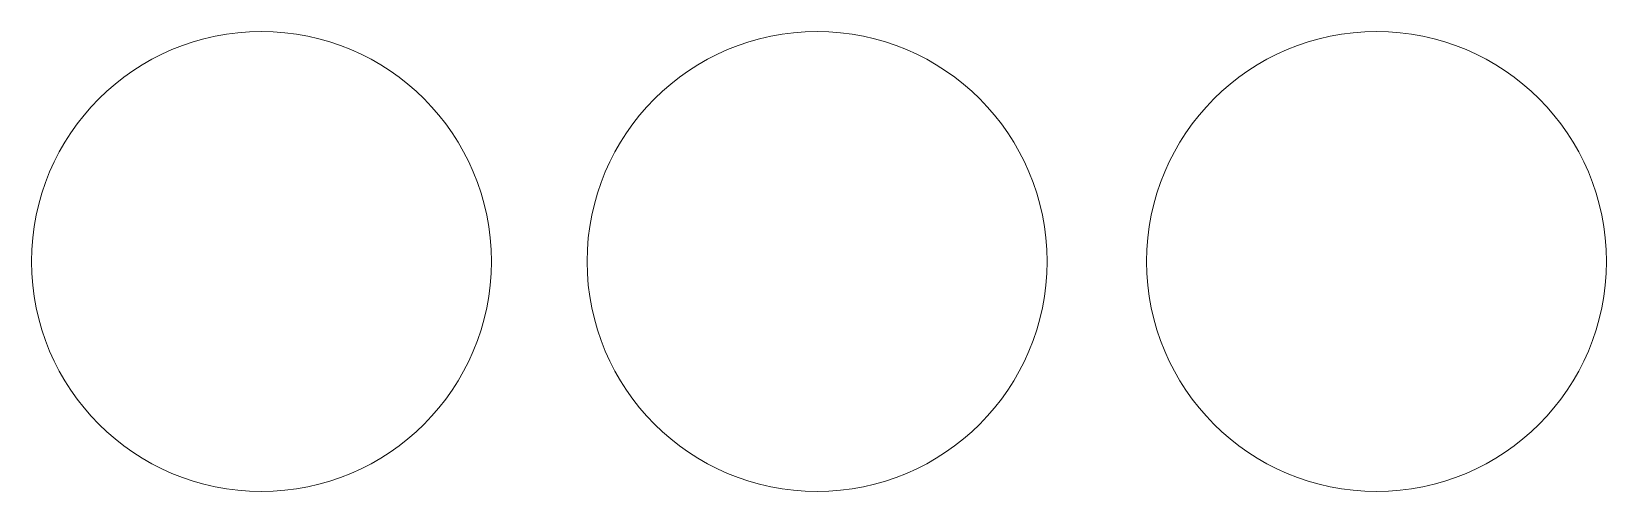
# Model space of a CAD drawing. Header units: millimetres. Extents: x -2444 to 3336, y -980 to 1690.
# Drawn here: x -177.4 to 23.5, y -811 to -752.3 of the extents above; entities that cross this region are included whole.
import ezdxf

# ---------------------------------------------------------------- set-up
doc = ezdxf.new("R2010")
doc.units = ezdxf.units.MM
doc.header["$MEASUREMENT"] = 0
doc.layers.add('Camada 1', color=7, linetype='Continuous')

msp = doc.modelspace()

# ---------------------------------------------------------------- linework, layer by layer
at = {"layer": 'Camada 1', "color": 250, "lineweight": 9}
for points in [[(-177.3783, -781.6246), (-177.3783, -797.8213), (-164.2482, -810.9514), (-148.0514, -810.9514), (-148.0514, -810.9514), (-131.8545, -810.9515), (-118.7244, -797.8214), (-118.7244, -781.6246), (-118.7244, -781.6246), (-118.7243, -765.4278), (-131.8544, -752.2977), (-148.0512, -752.2977), (-148.0512, -752.2977), (-164.2481, -752.2976), (-177.3783, -765.4277), (-177.3783, -781.6246)], [(-177.3783, -781.6246), (-177.3783, -797.8213), (-164.2482, -810.9514), (-148.0514, -810.9514), (-148.0514, -810.9514), (-131.8545, -810.9515), (-118.7244, -797.8214), (-118.7243, -781.6246), (-118.7243, -781.6246), (-118.7243, -765.4278), (-131.8544, -752.2977), (-148.0512, -752.2977), (-148.0512, -752.2977), (-164.2481, -752.2976), (-177.3783, -765.4277), (-177.3783, -781.6246)], [(-177.3783, -781.6246), (-177.3783, -797.8213), (-164.2482, -810.9514), (-148.0514, -810.9514), (-148.0514, -810.9514), (-131.8545, -810.9515), (-118.7244, -797.8214), (-118.7243, -781.6246), (-118.7243, -781.6246), (-118.7243, -765.4278), (-131.8544, -752.2977), (-148.0512, -752.2977), (-148.0512, -752.2977), (-164.2481, -752.2976), (-177.3783, -765.4277), (-177.3783, -781.6246)], [(-177.3783, -781.6246), (-177.3783, -797.8213), (-164.2482, -810.9514), (-148.0514, -810.9514), (-148.0514, -810.9514), (-131.8545, -810.9515), (-118.7244, -797.8214), (-118.7243, -781.6246), (-118.7243, -781.6246), (-118.7243, -765.4278), (-131.8544, -752.2977), (-148.0512, -752.2977), (-148.0512, -752.2977), (-164.2481, -752.2976), (-177.3783, -765.4277), (-177.3783, -781.6246)], [(-177.3783, -781.6246), (-177.3783, -797.8213), (-164.2482, -810.9514), (-148.0514, -810.9514), (-148.0514, -810.9514), (-131.8545, -810.9515), (-118.7244, -797.8214), (-118.7243, -781.6246), (-118.7243, -781.6246), (-118.7243, -765.4278), (-131.8544, -752.2977), (-148.0512, -752.2977), (-148.0512, -752.2977), (-164.2481, -752.2976), (-177.3783, -765.4277), (-177.3783, -781.6246)], [(-177.3783, -781.6246), (-177.3783, -797.8213), (-164.2482, -810.9514), (-148.0514, -810.9514), (-148.0514, -810.9514), (-131.8545, -810.9515), (-118.7244, -797.8214), (-118.7243, -781.6246), (-118.7243, -781.6246), (-118.7243, -765.4278), (-131.8544, -752.2977), (-148.0512, -752.2977), (-148.0512, -752.2977), (-164.2481, -752.2976), (-177.3783, -765.4277), (-177.3783, -781.6246)], [(-177.3783, -781.6246), (-177.3783, -797.8213), (-164.2482, -810.9514), (-148.0514, -810.9514), (-148.0514, -810.9514), (-131.8545, -810.9515), (-118.7244, -797.8214), (-118.7243, -781.6246), (-118.7243, -781.6246), (-118.7243, -765.4278), (-131.8544, -752.2977), (-148.0512, -752.2977), (-148.0512, -752.2977), (-164.2481, -752.2976), (-177.3783, -765.4277), (-177.3783, -781.6246)], [(-177.3783, -781.6246), (-177.3783, -797.8213), (-164.2482, -810.9514), (-148.0514, -810.9514), (-148.0514, -810.9514), (-131.8545, -810.9515), (-118.7244, -797.8214), (-118.7243, -781.6246), (-118.7243, -781.6246), (-118.7243, -765.4278), (-131.8544, -752.2977), (-148.0512, -752.2977), (-148.0512, -752.2977), (-164.2481, -752.2976), (-177.3783, -765.4277), (-177.3783, -781.6246)], [(-177.3783, -781.6246), (-177.3783, -797.8213), (-164.2482, -810.9514), (-148.0514, -810.9514), (-148.0514, -810.9514), (-131.8545, -810.9515), (-118.7244, -797.8214), (-118.7243, -781.6246), (-118.7243, -781.6246), (-118.7243, -765.4278), (-131.8544, -752.2977), (-148.0512, -752.2977), (-148.0512, -752.2977), (-164.2481, -752.2976), (-177.3783, -765.4277), (-177.3783, -781.6246)], [(-177.3783, -781.6246), (-177.3783, -797.8213), (-164.2482, -810.9514), (-148.0514, -810.9514), (-148.0514, -810.9514), (-131.8545, -810.9515), (-118.7244, -797.8214), (-118.7243, -781.6246), (-118.7243, -781.6246), (-118.7243, -765.4278), (-131.8544, -752.2977), (-148.0512, -752.2977), (-148.0512, -752.2977), (-164.2481, -752.2976), (-177.3783, -765.4277), (-177.3783, -781.6246)], [(-177.3783, -781.6246), (-177.3783, -797.8213), (-164.2482, -810.9514), (-148.0514, -810.9514), (-148.0514, -810.9514), (-131.8545, -810.9515), (-118.7244, -797.8214), (-118.7243, -781.6246), (-118.7243, -781.6246), (-118.7243, -765.4278), (-131.8544, -752.2977), (-148.0512, -752.2977), (-148.0512, -752.2977), (-164.2481, -752.2976), (-177.3783, -765.4277), (-177.3783, -781.6246)], [(-177.3783, -781.6246), (-177.3783, -797.8213), (-164.2482, -810.9514), (-148.0514, -810.9514), (-148.0514, -810.9514), (-131.8545, -810.9515), (-118.7244, -797.8214), (-118.7243, -781.6246), (-118.7243, -781.6246), (-118.7243, -765.4278), (-131.8544, -752.2977), (-148.0512, -752.2977), (-148.0512, -752.2977), (-164.2481, -752.2976), (-177.3783, -765.4277), (-177.3783, -781.6246)], [(-177.3783, -781.6246), (-177.3783, -797.8213), (-164.2482, -810.9514), (-148.0514, -810.9514), (-148.0514, -810.9514), (-131.8545, -810.9515), (-118.7244, -797.8214), (-118.7243, -781.6246), (-118.7243, -781.6246), (-118.7243, -765.4278), (-131.8544, -752.2977), (-148.0512, -752.2977), (-148.0512, -752.2977), (-164.2481, -752.2976), (-177.3783, -765.4277), (-177.3783, -781.6246)], [(-177.3783, -781.6246), (-177.3783, -797.8213), (-164.2482, -810.9514), (-148.0514, -810.9514), (-148.0514, -810.9514), (-131.8545, -810.9515), (-118.7244, -797.8214), (-118.7243, -781.6246), (-118.7243, -781.6246), (-118.7243, -765.4278), (-131.8544, -752.2977), (-148.0512, -752.2977), (-148.0512, -752.2977), (-164.2481, -752.2976), (-177.3783, -765.4277), (-177.3783, -781.6246)], [(-177.3783, -781.6246), (-177.3783, -797.8213), (-164.2482, -810.9514), (-148.0514, -810.9514), (-148.0514, -810.9514), (-131.8545, -810.9515), (-118.7244, -797.8214), (-118.7243, -781.6246), (-118.7243, -781.6246), (-118.7243, -765.4278), (-131.8544, -752.2977), (-148.0512, -752.2977), (-148.0512, -752.2977), (-164.2481, -752.2976), (-177.3783, -765.4277), (-177.3783, -781.6246)], [(-177.3783, -781.6246), (-177.3783, -797.8213), (-164.2482, -810.9514), (-148.0514, -810.9514), (-148.0514, -810.9514), (-131.8545, -810.9515), (-118.7244, -797.8214), (-118.7243, -781.6246), (-118.7243, -781.6246), (-118.7243, -765.4278), (-131.8544, -752.2977), (-148.0512, -752.2977), (-148.0512, -752.2977), (-164.2481, -752.2976), (-177.3783, -765.4277), (-177.3783, -781.6246)], [(-177.3783, -781.6246), (-177.3783, -797.8213), (-164.2482, -810.9514), (-148.0514, -810.9514), (-148.0514, -810.9514), (-131.8545, -810.9515), (-118.7244, -797.8214), (-118.7243, -781.6246), (-118.7243, -781.6246), (-118.7243, -765.4278), (-131.8544, -752.2977), (-148.0512, -752.2977), (-148.0512, -752.2977), (-164.2481, -752.2976), (-177.3783, -765.4277), (-177.3783, -781.6246)], [(-177.3783, -781.6246), (-177.3783, -797.8213), (-164.2482, -810.9514), (-148.0514, -810.9514), (-148.0514, -810.9514), (-131.8545, -810.9515), (-118.7244, -797.8214), (-118.7243, -781.6246), (-118.7243, -781.6246), (-118.7243, -765.4278), (-131.8544, -752.2977), (-148.0512, -752.2977), (-148.0512, -752.2977), (-164.2481, -752.2976), (-177.3783, -765.4277), (-177.3783, -781.6246)], [(-177.3783, -781.6246), (-177.3783, -797.8213), (-164.2482, -810.9514), (-148.0514, -810.9514), (-148.0514, -810.9514), (-131.8545, -810.9515), (-118.7244, -797.8214), (-118.7243, -781.6246), (-118.7243, -781.6246), (-118.7243, -765.4278), (-131.8544, -752.2977), (-148.0512, -752.2977), (-148.0512, -752.2977), (-164.2481, -752.2976), (-177.3783, -765.4277), (-177.3783, -781.6246)], [(-177.3783, -781.6246), (-177.3783, -797.8213), (-164.2482, -810.9514), (-148.0514, -810.9514), (-148.0514, -810.9514), (-131.8545, -810.9515), (-118.7244, -797.8214), (-118.7243, -781.6246), (-118.7243, -781.6246), (-118.7243, -765.4278), (-131.8544, -752.2977), (-148.0512, -752.2977), (-148.0512, -752.2977), (-164.2481, -752.2976), (-177.3783, -765.4277), (-177.3783, -781.6246)], [(-177.3783, -781.6246), (-177.3783, -797.8213), (-164.2482, -810.9514), (-148.0514, -810.9514), (-148.0514, -810.9514), (-131.8545, -810.9515), (-118.7244, -797.8214), (-118.7243, -781.6246), (-118.7243, -781.6246), (-118.7243, -765.4278), (-131.8544, -752.2977), (-148.0512, -752.2977), (-148.0512, -752.2977), (-164.2481, -752.2976), (-177.3783, -765.4277), (-177.3783, -781.6246)], [(-106.5148, -781.6245), (-106.5148, -797.8212), (-93.3847, -810.9513), (-77.1879, -810.9513), (-77.1879, -810.9513), (-60.991, -810.9514), (-47.8609, -797.8213), (-47.8609, -781.6245), (-47.8609, -781.6245), (-47.8608, -765.4277), (-60.9909, -752.2976), (-77.1877, -752.2976), (-77.1877, -752.2976), (-93.3846, -752.2975), (-106.5148, -765.4276), (-106.5148, -781.6245)], [(-106.5148, -781.6245), (-106.5148, -797.8212), (-93.3847, -810.9513), (-77.1879, -810.9513), (-77.1879, -810.9513), (-60.991, -810.9514), (-47.8609, -797.8213), (-47.8608, -781.6245), (-47.8608, -781.6245), (-47.8608, -765.4277), (-60.9909, -752.2976), (-77.1877, -752.2976), (-77.1877, -752.2976), (-93.3846, -752.2975), (-106.5148, -765.4276), (-106.5148, -781.6245)], [(-106.5148, -781.6245), (-106.5148, -797.8212), (-93.3847, -810.9513), (-77.1879, -810.9513), (-77.1879, -810.9513), (-60.991, -810.9514), (-47.8609, -797.8213), (-47.8608, -781.6245), (-47.8608, -781.6245), (-47.8608, -765.4277), (-60.9909, -752.2976), (-77.1877, -752.2976), (-77.1877, -752.2976), (-93.3846, -752.2975), (-106.5148, -765.4276), (-106.5148, -781.6245)], [(-106.5148, -781.6245), (-106.5148, -797.8212), (-93.3847, -810.9513), (-77.1879, -810.9513), (-77.1879, -810.9513), (-60.991, -810.9514), (-47.8609, -797.8213), (-47.8608, -781.6245), (-47.8608, -781.6245), (-47.8608, -765.4277), (-60.9909, -752.2976), (-77.1877, -752.2976), (-77.1877, -752.2976), (-93.3846, -752.2975), (-106.5148, -765.4276), (-106.5148, -781.6245)], [(-106.5148, -781.6245), (-106.5148, -797.8212), (-93.3847, -810.9513), (-77.1879, -810.9513), (-77.1879, -810.9513), (-60.991, -810.9514), (-47.8609, -797.8213), (-47.8608, -781.6245), (-47.8608, -781.6245), (-47.8608, -765.4277), (-60.9909, -752.2976), (-77.1877, -752.2976), (-77.1877, -752.2976), (-93.3846, -752.2975), (-106.5148, -765.4276), (-106.5148, -781.6245)], [(-106.5148, -781.6245), (-106.5148, -797.8212), (-93.3847, -810.9513), (-77.1879, -810.9513), (-77.1879, -810.9513), (-60.991, -810.9514), (-47.8609, -797.8213), (-47.8608, -781.6245), (-47.8608, -781.6245), (-47.8608, -765.4277), (-60.9909, -752.2976), (-77.1877, -752.2976), (-77.1877, -752.2976), (-93.3846, -752.2975), (-106.5148, -765.4276), (-106.5148, -781.6245)], [(-106.5148, -781.6245), (-106.5148, -797.8212), (-93.3847, -810.9513), (-77.1879, -810.9513), (-77.1879, -810.9513), (-60.991, -810.9514), (-47.8609, -797.8213), (-47.8608, -781.6245), (-47.8608, -781.6245), (-47.8608, -765.4277), (-60.9909, -752.2976), (-77.1877, -752.2976), (-77.1877, -752.2976), (-93.3846, -752.2975), (-106.5148, -765.4276), (-106.5148, -781.6245)], [(-106.5148, -781.6245), (-106.5148, -797.8212), (-93.3847, -810.9513), (-77.1879, -810.9513), (-77.1879, -810.9513), (-60.991, -810.9514), (-47.8609, -797.8213), (-47.8608, -781.6245), (-47.8608, -781.6245), (-47.8608, -765.4277), (-60.9909, -752.2976), (-77.1877, -752.2976), (-77.1877, -752.2976), (-93.3846, -752.2975), (-106.5148, -765.4276), (-106.5148, -781.6245)], [(-106.5148, -781.6245), (-106.5148, -797.8212), (-93.3847, -810.9513), (-77.1879, -810.9513), (-77.1879, -810.9513), (-60.991, -810.9514), (-47.8609, -797.8213), (-47.8608, -781.6245), (-47.8608, -781.6245), (-47.8608, -765.4277), (-60.9909, -752.2976), (-77.1877, -752.2976), (-77.1877, -752.2976), (-93.3846, -752.2975), (-106.5148, -765.4276), (-106.5148, -781.6245)], [(-106.5148, -781.6245), (-106.5148, -797.8212), (-93.3847, -810.9513), (-77.1879, -810.9513), (-77.1879, -810.9513), (-60.991, -810.9514), (-47.8609, -797.8213), (-47.8608, -781.6245), (-47.8608, -781.6245), (-47.8608, -765.4277), (-60.9909, -752.2976), (-77.1877, -752.2976), (-77.1877, -752.2976), (-93.3846, -752.2975), (-106.5148, -765.4276), (-106.5148, -781.6245)], [(-106.5148, -781.6245), (-106.5148, -797.8212), (-93.3847, -810.9513), (-77.1879, -810.9513), (-77.1879, -810.9513), (-60.991, -810.9514), (-47.8609, -797.8213), (-47.8608, -781.6245), (-47.8608, -781.6245), (-47.8608, -765.4277), (-60.9909, -752.2976), (-77.1877, -752.2976), (-77.1877, -752.2976), (-93.3846, -752.2975), (-106.5148, -765.4276), (-106.5148, -781.6245)], [(-106.5148, -781.6245), (-106.5148, -797.8212), (-93.3847, -810.9513), (-77.1879, -810.9513), (-77.1879, -810.9513), (-60.991, -810.9514), (-47.8609, -797.8213), (-47.8608, -781.6245), (-47.8608, -781.6245), (-47.8608, -765.4277), (-60.9909, -752.2976), (-77.1877, -752.2976), (-77.1877, -752.2976), (-93.3846, -752.2975), (-106.5148, -765.4276), (-106.5148, -781.6245)], [(-106.5148, -781.6245), (-106.5148, -797.8212), (-93.3847, -810.9513), (-77.1879, -810.9513), (-77.1879, -810.9513), (-60.991, -810.9514), (-47.8609, -797.8213), (-47.8608, -781.6245), (-47.8608, -781.6245), (-47.8608, -765.4277), (-60.9909, -752.2976), (-77.1877, -752.2976), (-77.1877, -752.2976), (-93.3846, -752.2975), (-106.5148, -765.4276), (-106.5148, -781.6245)], [(-106.5148, -781.6245), (-106.5148, -797.8212), (-93.3847, -810.9513), (-77.1879, -810.9513), (-77.1879, -810.9513), (-60.991, -810.9514), (-47.8609, -797.8213), (-47.8608, -781.6245), (-47.8608, -781.6245), (-47.8608, -765.4277), (-60.9909, -752.2976), (-77.1877, -752.2976), (-77.1877, -752.2976), (-93.3846, -752.2975), (-106.5148, -765.4276), (-106.5148, -781.6245)], [(-106.5148, -781.6245), (-106.5148, -797.8212), (-93.3847, -810.9513), (-77.1879, -810.9513), (-77.1879, -810.9513), (-60.991, -810.9514), (-47.8609, -797.8213), (-47.8608, -781.6245), (-47.8608, -781.6245), (-47.8608, -765.4277), (-60.9909, -752.2976), (-77.1877, -752.2976), (-77.1877, -752.2976), (-93.3846, -752.2975), (-106.5148, -765.4276), (-106.5148, -781.6245)], [(-106.5148, -781.6245), (-106.5148, -797.8212), (-93.3847, -810.9513), (-77.1879, -810.9513), (-77.1879, -810.9513), (-60.991, -810.9514), (-47.8609, -797.8213), (-47.8608, -781.6245), (-47.8608, -781.6245), (-47.8608, -765.4277), (-60.9909, -752.2976), (-77.1877, -752.2976), (-77.1877, -752.2976), (-93.3846, -752.2975), (-106.5148, -765.4276), (-106.5148, -781.6245)], [(-106.5148, -781.6245), (-106.5148, -797.8212), (-93.3847, -810.9513), (-77.1879, -810.9513), (-77.1879, -810.9513), (-60.991, -810.9514), (-47.8609, -797.8213), (-47.8608, -781.6245), (-47.8608, -781.6245), (-47.8608, -765.4277), (-60.9909, -752.2976), (-77.1877, -752.2976), (-77.1877, -752.2976), (-93.3846, -752.2975), (-106.5148, -765.4276), (-106.5148, -781.6245)], [(-106.5148, -781.6245), (-106.5148, -797.8212), (-93.3847, -810.9513), (-77.1879, -810.9513), (-77.1879, -810.9513), (-60.991, -810.9514), (-47.8609, -797.8213), (-47.8608, -781.6245), (-47.8608, -781.6245), (-47.8608, -765.4277), (-60.9909, -752.2976), (-77.1877, -752.2976), (-77.1877, -752.2976), (-93.3846, -752.2975), (-106.5148, -765.4276), (-106.5148, -781.6245)], [(-106.5148, -781.6245), (-106.5148, -797.8212), (-93.3847, -810.9513), (-77.1879, -810.9513), (-77.1879, -810.9513), (-60.991, -810.9514), (-47.8609, -797.8213), (-47.8608, -781.6245), (-47.8608, -781.6245), (-47.8608, -765.4277), (-60.9909, -752.2976), (-77.1877, -752.2976), (-77.1877, -752.2976), (-93.3846, -752.2975), (-106.5148, -765.4276), (-106.5148, -781.6245)], [(-106.5148, -781.6245), (-106.5148, -797.8212), (-93.3847, -810.9513), (-77.1879, -810.9513), (-77.1879, -810.9513), (-60.991, -810.9514), (-47.8609, -797.8213), (-47.8608, -781.6245), (-47.8608, -781.6245), (-47.8608, -765.4277), (-60.9909, -752.2976), (-77.1877, -752.2976), (-77.1877, -752.2976), (-93.3846, -752.2975), (-106.5148, -765.4276), (-106.5148, -781.6245)], [(-106.5148, -781.6245), (-106.5148, -797.8212), (-93.3847, -810.9513), (-77.1879, -810.9513), (-77.1879, -810.9513), (-60.991, -810.9514), (-47.8609, -797.8213), (-47.8608, -781.6245), (-47.8608, -781.6245), (-47.8608, -765.4277), (-60.9909, -752.2976), (-77.1877, -752.2976), (-77.1877, -752.2976), (-93.3846, -752.2975), (-106.5148, -765.4276), (-106.5148, -781.6245)], [(-35.1625, -781.6245), (-35.1625, -797.8212), (-22.0324, -810.9513), (-5.8356, -810.9513), (-5.8356, -810.9513), (10.3613, -810.9514), (23.4914, -797.8213), (23.4914, -781.6245), (23.4914, -781.6245), (23.4915, -765.4277), (10.3614, -752.2976), (-5.8354, -752.2976), (-5.8354, -752.2976), (-22.0323, -752.2975), (-35.1625, -765.4276), (-35.1625, -781.6245)], [(-35.1625, -781.6245), (-35.1625, -797.8212), (-22.0324, -810.9513), (-5.8356, -810.9513), (-5.8356, -810.9513), (10.3613, -810.9514), (23.4914, -797.8213), (23.4915, -781.6245), (23.4915, -781.6245), (23.4915, -765.4277), (10.3614, -752.2976), (-5.8354, -752.2976), (-5.8354, -752.2976), (-22.0323, -752.2975), (-35.1625, -765.4276), (-35.1625, -781.6245)], [(-35.1625, -781.6245), (-35.1625, -797.8212), (-22.0324, -810.9513), (-5.8356, -810.9513), (-5.8356, -810.9513), (10.3613, -810.9514), (23.4914, -797.8213), (23.4915, -781.6245), (23.4915, -781.6245), (23.4915, -765.4277), (10.3614, -752.2976), (-5.8354, -752.2976), (-5.8354, -752.2976), (-22.0323, -752.2975), (-35.1625, -765.4276), (-35.1625, -781.6245)], [(-35.1625, -781.6245), (-35.1625, -797.8212), (-22.0324, -810.9513), (-5.8356, -810.9513), (-5.8356, -810.9513), (10.3613, -810.9514), (23.4914, -797.8213), (23.4915, -781.6245), (23.4915, -781.6245), (23.4915, -765.4277), (10.3614, -752.2976), (-5.8354, -752.2976), (-5.8354, -752.2976), (-22.0323, -752.2975), (-35.1625, -765.4276), (-35.1625, -781.6245)], [(-35.1625, -781.6245), (-35.1625, -797.8212), (-22.0324, -810.9513), (-5.8356, -810.9513), (-5.8356, -810.9513), (10.3613, -810.9514), (23.4914, -797.8213), (23.4915, -781.6245), (23.4915, -781.6245), (23.4915, -765.4277), (10.3614, -752.2976), (-5.8354, -752.2976), (-5.8354, -752.2976), (-22.0323, -752.2975), (-35.1625, -765.4276), (-35.1625, -781.6245)], [(-35.1625, -781.6245), (-35.1625, -797.8212), (-22.0324, -810.9513), (-5.8356, -810.9513), (-5.8356, -810.9513), (10.3613, -810.9514), (23.4914, -797.8213), (23.4915, -781.6245), (23.4915, -781.6245), (23.4915, -765.4277), (10.3614, -752.2976), (-5.8354, -752.2976), (-5.8354, -752.2976), (-22.0323, -752.2975), (-35.1625, -765.4276), (-35.1625, -781.6245)], [(-35.1625, -781.6245), (-35.1625, -797.8212), (-22.0324, -810.9513), (-5.8356, -810.9513), (-5.8356, -810.9513), (10.3613, -810.9514), (23.4914, -797.8213), (23.4915, -781.6245), (23.4915, -781.6245), (23.4915, -765.4277), (10.3614, -752.2976), (-5.8354, -752.2976), (-5.8354, -752.2976), (-22.0323, -752.2975), (-35.1625, -765.4276), (-35.1625, -781.6245)], [(-35.1625, -781.6245), (-35.1625, -797.8212), (-22.0324, -810.9513), (-5.8356, -810.9513), (-5.8356, -810.9513), (10.3613, -810.9514), (23.4914, -797.8213), (23.4915, -781.6245), (23.4915, -781.6245), (23.4915, -765.4277), (10.3614, -752.2976), (-5.8354, -752.2976), (-5.8354, -752.2976), (-22.0323, -752.2975), (-35.1625, -765.4276), (-35.1625, -781.6245)], [(-35.1625, -781.6245), (-35.1625, -797.8212), (-22.0324, -810.9513), (-5.8356, -810.9513), (-5.8356, -810.9513), (10.3613, -810.9514), (23.4914, -797.8213), (23.4915, -781.6245), (23.4915, -781.6245), (23.4915, -765.4277), (10.3614, -752.2976), (-5.8354, -752.2976), (-5.8354, -752.2976), (-22.0323, -752.2975), (-35.1625, -765.4276), (-35.1625, -781.6245)], [(-35.1625, -781.6245), (-35.1625, -797.8212), (-22.0324, -810.9513), (-5.8356, -810.9513), (-5.8356, -810.9513), (10.3613, -810.9514), (23.4914, -797.8213), (23.4915, -781.6245), (23.4915, -781.6245), (23.4915, -765.4277), (10.3614, -752.2976), (-5.8354, -752.2976), (-5.8354, -752.2976), (-22.0323, -752.2975), (-35.1625, -765.4276), (-35.1625, -781.6245)], [(-35.1625, -781.6245), (-35.1625, -797.8212), (-22.0324, -810.9513), (-5.8356, -810.9513), (-5.8356, -810.9513), (10.3613, -810.9514), (23.4914, -797.8213), (23.4915, -781.6245), (23.4915, -781.6245), (23.4915, -765.4277), (10.3614, -752.2976), (-5.8354, -752.2976), (-5.8354, -752.2976), (-22.0323, -752.2975), (-35.1625, -765.4276), (-35.1625, -781.6245)], [(-35.1625, -781.6245), (-35.1625, -797.8212), (-22.0324, -810.9513), (-5.8356, -810.9513), (-5.8356, -810.9513), (10.3613, -810.9514), (23.4914, -797.8213), (23.4915, -781.6245), (23.4915, -781.6245), (23.4915, -765.4277), (10.3614, -752.2976), (-5.8354, -752.2976), (-5.8354, -752.2976), (-22.0323, -752.2975), (-35.1625, -765.4276), (-35.1625, -781.6245)], [(-35.1625, -781.6245), (-35.1625, -797.8212), (-22.0324, -810.9513), (-5.8356, -810.9513), (-5.8356, -810.9513), (10.3613, -810.9514), (23.4914, -797.8213), (23.4915, -781.6245), (23.4915, -781.6245), (23.4915, -765.4277), (10.3614, -752.2976), (-5.8354, -752.2976), (-5.8354, -752.2976), (-22.0323, -752.2975), (-35.1625, -765.4276), (-35.1625, -781.6245)], [(-35.1625, -781.6245), (-35.1625, -797.8212), (-22.0324, -810.9513), (-5.8356, -810.9513), (-5.8356, -810.9513), (10.3613, -810.9514), (23.4914, -797.8213), (23.4915, -781.6245), (23.4915, -781.6245), (23.4915, -765.4277), (10.3614, -752.2976), (-5.8354, -752.2976), (-5.8354, -752.2976), (-22.0323, -752.2975), (-35.1625, -765.4276), (-35.1625, -781.6245)], [(-35.1625, -781.6245), (-35.1625, -797.8212), (-22.0324, -810.9513), (-5.8356, -810.9513), (-5.8356, -810.9513), (10.3613, -810.9514), (23.4914, -797.8213), (23.4915, -781.6245), (23.4915, -781.6245), (23.4915, -765.4277), (10.3614, -752.2976), (-5.8354, -752.2976), (-5.8354, -752.2976), (-22.0323, -752.2975), (-35.1625, -765.4276), (-35.1625, -781.6245)], [(-35.1625, -781.6245), (-35.1625, -797.8212), (-22.0324, -810.9513), (-5.8356, -810.9513), (-5.8356, -810.9513), (10.3613, -810.9514), (23.4914, -797.8213), (23.4915, -781.6245), (23.4915, -781.6245), (23.4915, -765.4277), (10.3614, -752.2976), (-5.8354, -752.2976), (-5.8354, -752.2976), (-22.0323, -752.2975), (-35.1625, -765.4276), (-35.1625, -781.6245)], [(-35.1625, -781.6245), (-35.1625, -797.8212), (-22.0324, -810.9513), (-5.8356, -810.9513), (-5.8356, -810.9513), (10.3613, -810.9514), (23.4914, -797.8213), (23.4915, -781.6245), (23.4915, -781.6245), (23.4915, -765.4277), (10.3614, -752.2976), (-5.8354, -752.2976), (-5.8354, -752.2976), (-22.0323, -752.2975), (-35.1625, -765.4276), (-35.1625, -781.6245)], [(-35.1625, -781.6245), (-35.1625, -797.8212), (-22.0324, -810.9513), (-5.8356, -810.9513), (-5.8356, -810.9513), (10.3613, -810.9514), (23.4914, -797.8213), (23.4915, -781.6245), (23.4915, -781.6245), (23.4915, -765.4277), (10.3614, -752.2976), (-5.8354, -752.2976), (-5.8354, -752.2976), (-22.0323, -752.2975), (-35.1625, -765.4276), (-35.1625, -781.6245)], [(-35.1625, -781.6245), (-35.1625, -797.8212), (-22.0324, -810.9513), (-5.8356, -810.9513), (-5.8356, -810.9513), (10.3613, -810.9514), (23.4914, -797.8213), (23.4915, -781.6245), (23.4915, -781.6245), (23.4915, -765.4277), (10.3614, -752.2976), (-5.8354, -752.2976), (-5.8354, -752.2976), (-22.0323, -752.2975), (-35.1625, -765.4276), (-35.1625, -781.6245)], [(-35.1625, -781.6245), (-35.1625, -797.8212), (-22.0324, -810.9513), (-5.8356, -810.9513), (-5.8356, -810.9513), (10.3613, -810.9514), (23.4914, -797.8213), (23.4915, -781.6245), (23.4915, -781.6245), (23.4915, -765.4277), (10.3614, -752.2976), (-5.8354, -752.2976), (-5.8354, -752.2976), (-22.0323, -752.2975), (-35.1625, -765.4276), (-35.1625, -781.6245)], [(-35.1625, -781.6245), (-35.1625, -797.8212), (-22.0324, -810.9513), (-5.8356, -810.9513), (-5.8356, -810.9513), (10.3613, -810.9514), (23.4914, -797.8213), (23.4915, -781.6245), (23.4915, -781.6245), (23.4915, -765.4277), (10.3614, -752.2976), (-5.8354, -752.2976), (-5.8354, -752.2976), (-22.0323, -752.2975), (-35.1625, -765.4276), (-35.1625, -781.6245)]]:
    msp.add_open_spline(points, degree=3, knots=[0, 0, 0, 0, 0.2, 0.2, 0.2, 0.2, 0.4, 0.4, 0.4, 0.4, 0.6, 0.6, 0.6, 0.6, 1, 1, 1, 1], dxfattribs=at)
for points in [[(-148.0512, -752.2977), (-148.0512, -752.2977), (-148.0512, -752.2977), (-148.0512, -752.2977)], [(-77.1877, -752.2976), (-77.1877, -752.2976), (-77.1877, -752.2976), (-77.1877, -752.2976)], [(-5.8354, -752.2976), (-5.8354, -752.2976), (-5.8354, -752.2976), (-5.8354, -752.2976)], [(-177.3783, -781.6246), (-177.3783, -781.6246), (-177.3783, -781.6246), (-177.3783, -781.6246)], [(-177.3783, -781.6246), (-177.3783, -781.6246), (-177.3783, -781.6246), (-177.3783, -781.6246)], [(-118.7244, -781.6246), (-118.7244, -781.6246), (-118.7243, -781.6246), (-118.7243, -781.6246)], [(-106.5148, -781.6245), (-106.5148, -781.6245), (-106.5148, -781.6245), (-106.5148, -781.6245)], [(-106.5148, -781.6245), (-106.5148, -781.6245), (-106.5148, -781.6245), (-106.5148, -781.6245)], [(-47.8609, -781.6245), (-47.8609, -781.6245), (-47.8608, -781.6245), (-47.8608, -781.6245)], [(-35.1625, -781.6245), (-35.1625, -781.6245), (-35.1625, -781.6245), (-35.1625, -781.6245)], [(-35.1625, -781.6245), (-35.1625, -781.6245), (-35.1625, -781.6245), (-35.1625, -781.6245)], [(23.4914, -781.6245), (23.4914, -781.6245), (23.4915, -781.6245), (23.4915, -781.6245)], [(-148.0514, -810.9514), (-148.0514, -810.9514), (-148.0514, -810.9514), (-148.0514, -810.9514)], [(-77.1879, -810.9513), (-77.1879, -810.9513), (-77.1879, -810.9513), (-77.1879, -810.9513)], [(-5.8356, -810.9513), (-5.8356, -810.9513), (-5.8356, -810.9513), (-5.8356, -810.9513)]]:
    msp.add_open_spline(points, degree=3, dxfattribs=at)

doc.saveas('drawing.dxf')
